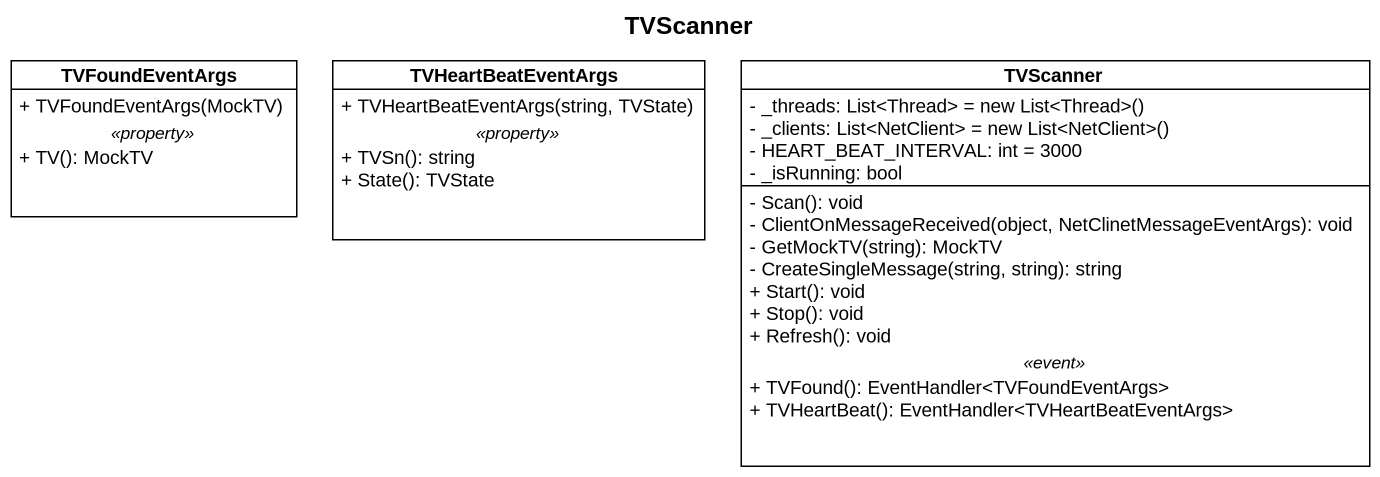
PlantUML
@startuml
title TVScanner
hide circle
hide empty members
skinparam classAttributeIconSize 0
class TVFoundEventArgs {
  + TVFoundEventArgs(MockTV)
  .. <<property>> ..
  + TV(): MockTV
}
class TVHeartBeatEventArgs {
  + TVHeartBeatEventArgs(string, TVState)
  .. <<property>> ..
  + TVSn(): string
  + State(): TVState
}
class TVScanner {
  {field} - _threads: List<Thread> = new List<Thread>()
  {field} - _clients: List<NetClient> = new List<NetClient>()
  - HEART_BEAT_INTERVAL: int = 3000
  - _isRunning: bool
  --
  - Scan(): void
  - ClientOnMessageReceived(object, NetClinetMessageEventArgs): void
  - GetMockTV(string): MockTV
  - CreateSingleMessage(string, string): string
  + Start(): void
  + Stop(): void
  + Refresh(): void
  .. <<event>> ..
  + TVFound(): EventHandler<TVFoundEventArgs>
  + TVHeartBeat(): EventHandler<TVHeartBeatEventArgs>
}
@enduml
